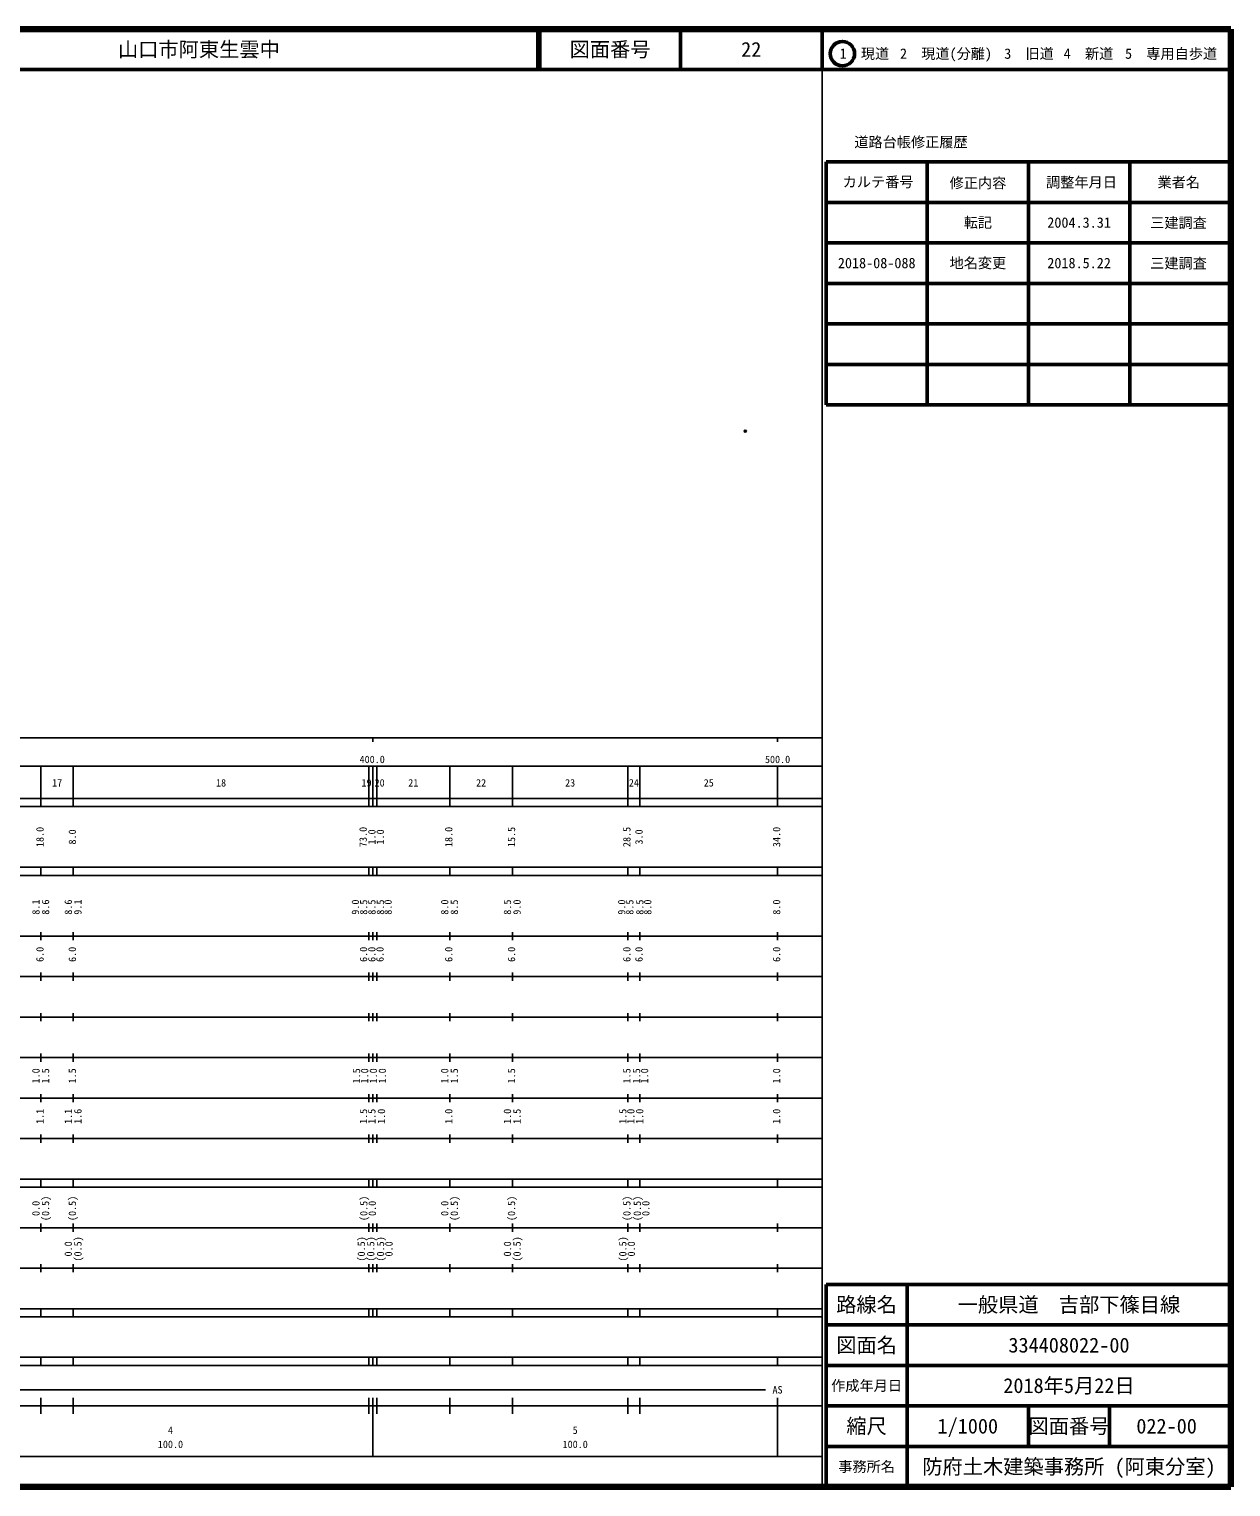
# Model space of a CAD drawing. Units: millimetres on the paper. Extents: x 40 to 680, y 20 to 380.
# Drawn here: x 383.1 to 680, y 20 to 380 of the extents above; entities that cross this region are included whole.
import ezdxf
from ezdxf.enums import TextEntityAlignment as Align

# ---------------------------------------------------------------- set-up
doc = ezdxf.new("R2010")
doc.units = ezdxf.units.MM
doc.header["$PDMODE"] = 32
doc.header["$PDSIZE"] = 0.5
doc.layers.add('M-OTRS', color=6, linetype='Continuous')
doc.layers.add('M-TTL-TXT', color=7, linetype='Continuous')
for name, color, linetype, lineweight in [('M-TTL', 2, 'Continuous', 140), ('M-TTL-BAND', 7, 'Continuous', 25), ('M-TTL-FRAM', 2, 'Continuous', 50), ('M-TTL-LINE', 7, 'Continuous', 50)]:
    doc.layers.add(name, color=color, linetype=linetype, lineweight=lineweight)
doc.styles.add('ＭＳ ゴシック', font='')
doc.styles.get('ＭＳ ゴシック').set_extended_font_data('MS Gothic')

msp = doc.modelspace()

# ---------------------------------------------------------------- linework, layer by layer
at = {"layer": 'M-OTRS'}
msp.add_point((560.036, 280.721), dxfattribs=at)
at = {"layer": 'M-TTL'}
for p, q in [((680, 380), (40, 380)), ((680, 20), (680, 380)), ((40, 20), (680, 20))]:
    msp.add_line(p, q, dxfattribs=at)
at = {"layer": 'M-TTL-BAND'}
for p, q in [((579, 20), (579, 370)), ((40, 205), (579, 205)), ((468, 205), (468, 204)), ((568, 205), (568, 204)), ((68, 198), (579, 198)), ((386, 188), (386, 198)), ((394, 188), (394, 198)), ((467, 188), (467, 198)), ((468, 188), (468, 198)), ((469, 188), (469, 198)), ((487, 188), (487, 198)), ((502.5, 188), (502.5, 198)), ((531, 188), (531, 198)), ((534, 188), (534, 198)), ((568, 188), (568, 198)), ((40, 190), (579, 190)), ((40, 188), (579, 188)), ((40, 173), (579, 173)), ((386, 171), (386, 173)), ((394, 171), (394, 173)), ((467, 171), (467, 173)), ((468, 171), (468, 173)), ((469, 171), (469, 173)), ((487, 171), (487, 173)), ((502.5, 171), (502.5, 173)), ((531, 171), (531, 173)), ((534, 171), (534, 173)), ((568, 171), (568, 173)), ((40, 171), (579, 171)), ((40, 156), (579, 156)), ((386, 155), (386, 157)), ((394, 155), (394, 157)), ((467, 155), (467, 157)), ((468, 155), (468, 157)), ((469, 155), (469, 157)), ((487, 155), (487, 157)), ((502.5, 155), (502.5, 157)), ((531, 155), (531, 157)), ((534, 155), (534, 157)), ((568, 155), (568, 157)), ((46, 146), (579, 146)), ((386, 145), (386, 147)), ((394, 145), (394, 147)), ((467, 145), (467, 147)), ((468, 145), (468, 147)), ((469, 145), (469, 147)), ((487, 145), (487, 147)), ((502.5, 145), (502.5, 147)), ((531, 145), (531, 147)), ((534, 145), (534, 147)), ((568, 145), (568, 147)), ((386, 135), (386, 137)), ((394, 135), (394, 137)), ((467, 135), (467, 137)), ((468, 135), (468, 137)), ((469, 135), (469, 137)), ((487, 135), (487, 137)), ((502.5, 135), (502.5, 137)), ((531, 135), (531, 137)), ((534, 135), (534, 137)), ((568, 135), (568, 137)), ((52, 136), (579, 136)), ((46, 126), (579, 126)), ((386, 125), (386, 127)), ((394, 125), (394, 127)), ((467, 125), (467, 127)), ((468, 125), (468, 127)), ((469, 125), (469, 127)), ((487, 125), (487, 127)), ((502.5, 125), (502.5, 127)), ((531, 125), (531, 127)), ((534, 125), (534, 127)), ((568, 125), (568, 127)), ((52, 116), (579, 116)), ((386, 115), (386, 117)), ((394, 115), (394, 117)), ((467, 115), (467, 117)), ((468, 115), (468, 117)), ((469, 115), (469, 117)), ((487, 115), (487, 117)), ((502.5, 115), (502.5, 117)), ((531, 115), (531, 117)), ((534, 115), (534, 117)), ((568, 115), (568, 117)), ((46, 106), (579, 106)), ((386, 105), (386, 107)), ((394, 105), (394, 107)), ((467, 105), (467, 107)), ((468, 105), (468, 107)), ((469, 105), (469, 107)), ((487, 105), (487, 107)), ((502.5, 105), (502.5, 107)), ((531, 105), (531, 107)), ((534, 105), (534, 107)), ((568, 105), (568, 107)), ((40, 96), (579, 96)), ((40, 94), (579, 94)), ((386, 94), (386, 96)), ((394, 94), (394, 96)), ((467, 94), (467, 96)), ((468, 94), (468, 96)), ((469, 94), (469, 96)), ((487, 94), (487, 96)), ((502.5, 94), (502.5, 96)), ((531, 94), (531, 96)), ((534, 94), (534, 96)), ((568, 94), (568, 96)), ((49, 84), (579, 84)), ((386, 83), (386, 85)), ((394, 83), (394, 85)), ((467, 83), (467, 85)), ((468, 83), (468, 85)), ((469, 83), (469, 85)), ((487, 83), (487, 85)), ((502.5, 83), (502.5, 85)), ((531, 83), (531, 85)), ((534, 83), (534, 85)), ((568, 83), (568, 85)), ((40, 74), (579, 74)), ((386, 73), (386, 75)), ((394, 73), (394, 75)), ((467, 73), (467, 75)), ((468, 73), (468, 75)), ((469, 73), (469, 75)), ((487, 73), (487, 75)), ((502.5, 73), (502.5, 75)), ((531, 73), (531, 75)), ((534, 73), (534, 75)), ((568, 73), (568, 75)), ((40, 64), (579, 64)), ((40, 62), (579, 62)), ((386, 62), (386, 64)), ((394, 62), (394, 64)), ((467, 62), (467, 64)), ((468, 62), (468, 64)), ((469, 62), (469, 64)), ((487, 62), (487, 64)), ((502.5, 62), (502.5, 64)), ((531, 62), (531, 64)), ((534, 62), (534, 64)), ((568, 62), (568, 64)), ((40, 52), (579, 52)), ((386, 50), (386, 52)), ((394, 50), (394, 52)), ((467, 50), (467, 52)), ((468, 50), (468, 52)), ((469, 50), (469, 52)), ((487, 50), (487, 52)), ((502.5, 50), (502.5, 52)), ((531, 50), (531, 52)), ((534, 50), (534, 52)), ((568, 50), (568, 52)), ((40, 50), (579, 50)), ((71, 44), (565, 44)), ((40, 40), (579, 40)), ((386, 38), (386, 42)), ((394, 38), (394, 42)), ((467, 38), (467, 42)), ((468, 27.5), (468, 42)), ((469, 38), (469, 42)), ((487, 38), (487, 42)), ((502.5, 38), (502.5, 42)), ((531, 38), (531, 42)), ((534, 38), (534, 42)), ((568, 27.5), (568, 42)), ((68, 27.5), (579, 27.5))]:
    msp.add_line(p, q, dxfattribs=at)
at = {"layer": 'M-TTL-FRAM'}
for p, q in [((580, 347.197), (580, 287.197)), ((580, 347.197), (680, 347.197)), ((580, 287.197), (680, 287.197)), ((680, 70), (580, 70)), ((580, 70), (580, 20))]:
    msp.add_line(p, q, dxfattribs=at)
at = {"layer": 'M-TTL-LINE'}
for p, q in [((508.747, 380), (508.747, 370)), ((509.247, 380), (509.247, 370)), ((543.997, 380), (543.997, 370)), ((579, 380), (579, 370)), ((40, 370), (680, 370)), ((605, 347.197), (605, 287.197)), ((630, 347.197), (630, 287.197)), ((655, 347.197), (655, 287.197)), ((580, 337.197), (680, 337.197)), ((580, 327.197), (680, 327.197)), ((580, 317.197), (680, 317.197)), ((580, 307.197), (680, 307.197)), ((580, 297.197), (680, 297.197)), ((600, 70), (600, 20)), ((680, 60), (580, 60)), ((680, 50), (580, 50)), ((680, 40), (580, 40)), ((630, 40), (630, 30)), ((650, 40), (650, 30)), ((680, 30), (580, 30))]:
    msp.add_line(p, q, dxfattribs=at)
msp.add_circle((584.031, 373.958), 3, dxfattribs=at)

# ---------------------------------------------------------------- texts
at = {"layer": 'M-TTL-BAND', "style": 'ＭＳ ゴシック'}
for s, p in [('400.0', (467.844, 198.195)), ('500.0', (568, 198.195)), ('17', (390, 192.405)), ('18', (430.5, 192.405)), ('19', (466.448, 192.405)), ('20', (469.678, 192.405)), ('21', (478, 192.405)), ('22', (494.75, 192.405)), ('23', (516.75, 192.405)), ('24', (532.5, 192.405)), ('25', (551, 192.405)), ('AS', (568, 42.5)), ('4', (418, 32.523)), ('5', (518, 32.523)), ('100.0', (418, 29.033)), ('100.0', (518, 29.033))]:
    msp.add_text(s, height=1.833, dxfattribs=at).set_placement(p, align=Align.BOTTOM_CENTER)
for s, p in [('18.0', (387.213, 180.5)), ('8.0', (395.213, 180.5)), ('73.0', (467.053, 180.5)), ('1.0', (469.213, 180.5)), ('1.0', (471.3, 180.5)), ('18.0', (488.213, 180.5)), ('15.5', (503.713, 180.5)), ('28.5', (532.213, 180.5)), ('3.0', (535.213, 180.5)), ('34.0', (569.213, 180.5)), ('8.1', (386.213, 163.174)), ('8.6', (388.583, 163.174)), ('8.6', (394.213, 163.174)), ('9.1', (396.583, 163.174)), ('9.0', (465.145, 163.174)), ('8.5', (467.173, 163.174)), ('8.5', (469.213, 163.174)), ('8.5', (471.32, 163.174)), ('8.0', (473.214, 163.174)), ('8.0', (487.213, 163.174)), ('8.5', (489.583, 163.174)), ('8.5', (502.713, 163.174)), ('9.0', (505.083, 163.174)), ('9.0', (530.936, 163.174)), ('8.5', (532.941, 163.174)), ('8.5', (535.422, 163.174)), ('8.0', (537.38, 163.174)), ('8.0', (569.213, 163.174)), ('6.0', (387.213, 151.5)), ('6.0', (395.213, 151.5)), ('6.0', (467.149, 151.5)), ('6.0', (469.213, 151.5)), ('6.0', (471.218, 151.5)), ('6.0', (488.213, 151.5)), ('6.0', (503.713, 151.5)), ('6.0', (532.213, 151.5)), ('6.0', (535.213, 151.5)), ('6.0', (569.213, 151.5)), ('1.0', (386.213, 121.5)), ('1.5', (388.583, 121.5)), ('1.5', (395.213, 121.5)), ('1.5', (465.419, 121.5)), ('1.0', (467.419, 121.5)), ('1.0', (469.583, 121.5)), ('1.0', (471.805, 121.5)), ('1.0', (487.213, 121.5)), ('1.5', (489.583, 121.5)), ('1.5', (503.713, 121.5)), ('1.5', (532.213, 121.5)), ('1.5', (534.616, 121.5)), ('1.0', (536.583, 121.5)), ('1.0', (569.213, 121.5)), ('1.1', (387.213, 111.5)), ('1.1', (394.213, 111.5)), ('1.6', (396.583, 111.5)), ('1.5', (467.13, 111.5)), ('1.5', (469.213, 111.5)), ('1.5', (469.213, 111.5)), ('1.0', (471.583, 111.5)), ('1.0', (488.213, 111.5)), ('1.0', (502.713, 111.5)), ('1.5', (505.083, 111.5)), ('1.5', (531.213, 111.5)), ('1.0', (533.197, 111.5)), ('1.0', (535.386, 111.5)), ('1.0', (569.213, 111.5)), ('0.0', (386.213, 88.764)), ('(0.5)', (388.583, 88.764)), ('(0.5)', (395.213, 88.764)), ('(0.5)', (467.213, 88.764)), ('0.0', (469.317, 88.764)), ('0.0', (487.213, 88.764)), ('(0.5)', (489.583, 88.764)), ('(0.5)', (503.713, 88.764)), ('(0.5)', (532.213, 88.764)), ('(0.5)', (534.795, 88.764)), ('0.0', (536.899, 88.764)), ('0.0', (394.213, 78.764)), ('(0.5)', (396.583, 78.764)), ('(0.5)', (466.621, 78.764)), ('(0.5)', (468.935, 78.764)), ('(0.5)', (471.35, 78.764)), ('0.0', (473.433, 78.764)), ('0.0', (502.713, 78.764)), ('(0.5)', (505.083, 78.764)), ('(0.5)', (531.213, 78.764)), ('0.0', (533.32, 78.764))]:
    msp.add_text(s, height=1.833, rotation=90, dxfattribs=at).set_placement(p, align=Align.BOTTOM_CENTER)
at = {"layer": 'M-TTL-TXT', "style": 'ＭＳ ゴシック'}
msp.add_text('山口市阿東生雲中', height=3.666, dxfattribs=at).set_placement((405.024, 375), align=Align.MIDDLE_LEFT)
for s, height, p in [('図面番号', 3.666, (526.622, 375)), ('22', 3.666, (561.497, 375)), ('1\u3000現道', 2.566, (589.448, 373.958)), ('2\u3000現道(分離)', 2.566, (609.619, 373.958)), ('3\u3000旧道', 2.566, (630.121, 373.958)), ('4\u3000新道', 2.566, (644.824, 373.958)), ('5\u3000専用自歩道', 2.566, (665.228, 373.958)), ('道路台帳修正履歴', 2.566, (600.968, 352.113)), ('カルテ番号', 2.566, (592.839, 342.277)), ('修正内容', 2.566, (617.509, 342.023)), ('調整年月日', 2.566, (643.089, 342.197)), ('業者名', 2.566, (667.134, 342.197)), ('転記', 2.566, (617.5, 332.245)), ('2004.3.31', 2.566, (642.5, 332.245)), ('三建調査', 2.566, (667.077, 332.189)), ('2018-08-088', 2.566, (592.5, 322.245)), ('地名変更', 2.566, (617.5, 322.245)), ('2018.5.22', 2.566, (642.5, 322.245)), ('三建調査', 2.566, (667.077, 322.189)), ('路線名', 3.666, (590, 65)), ('路線名', 3.666, (590, 65)), ('一般県道\u3000吉部下篠目線', 3.666, (640, 65)), ('図面名', 3.666, (590, 55)), ('図面名', 3.666, (590, 55)), ('334408022-00', 3.666, (640, 55)), ('2018年5月22日', 3.666, (640, 45)), ('作成年月日', 2.566, (590, 45)), ('作成年月日', 2.566, (590, 45)), ('縮尺', 3.666, (590, 35)), ('縮尺', 3.666, (590, 35)), ('1/1000', 3.666, (615, 35)), ('図面番号', 3.666, (640, 35)), ('図面番号', 3.666, (640, 35)), ('022-00', 3.666, (664.125, 35)), ('事務所名', 2.566, (590, 25)), ('事務所名', 2.566, (590, 25)), ('防府土木建築事務所 (阿東分室)', 3.666, (640, 25))]:
    msp.add_text(s, height=height, dxfattribs=at).set_placement(p, align=Align.MIDDLE_CENTER)

doc.saveas('drawing.dxf')
